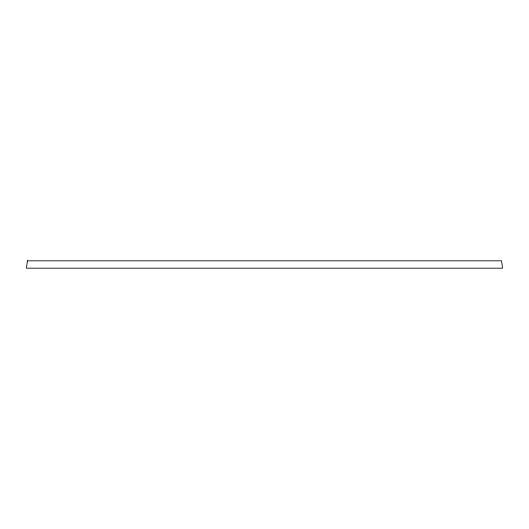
<?xml version="1.0" encoding="UTF-8"?>
<svg xmlns="http://www.w3.org/2000/svg" width="529" height="529" viewBox="0 0 529 529"><rect width="100%" height="100%" fill="white"/><g stroke="black" fill="none" stroke-linecap="round" stroke-linejoin="round"><path stroke-width="0.79" d="M27.422 260.823L26.45 268.177L502.55 268.177L501.578 260.823L27.422 260.823"/></g></svg>
